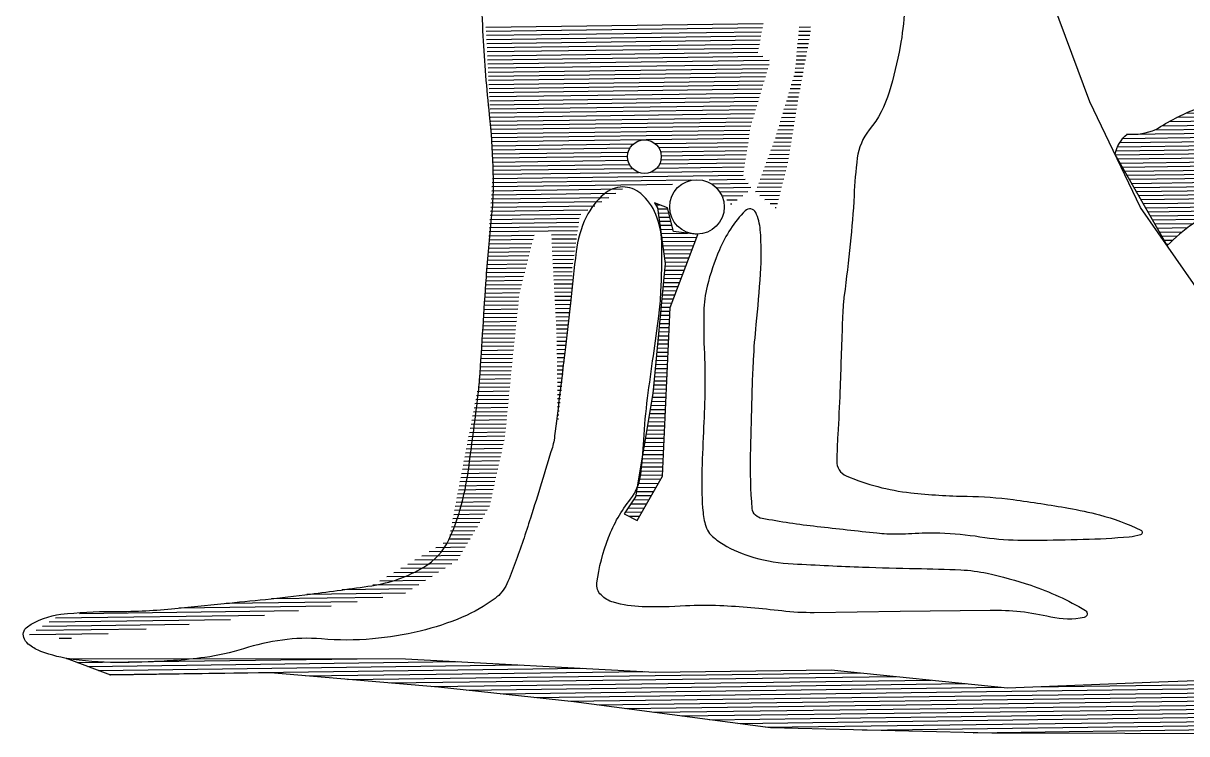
# Model space of a CAD drawing. Header units: millimetres. Extents: x 0 to 1038, y -1303 to 297.
# Drawn here: x 360.729 to 363.77, y 98.758 to 100.616 of the extents above; entities that cross this region are included whole.
import ezdxf
from ezdxf.enums import TextEntityAlignment as Align

# ---------------------------------------------------------------- set-up
doc = ezdxf.new("R2010")
doc.units = ezdxf.units.MM
for name, color, linetype in [('TBLK07', 4, 'Continuous'), ('TBLK18', 4, 'Continuous'), ('TBLK25', 1, 'Continuous'), ('TBLK35', 3, 'Continuous'), ('TBLK50', 7, 'Continuous')]:
    doc.layers.add(name, color=color, linetype=linetype)
doc.styles.add('ISO', font='iso3098b.shx')

# ---------------------------------------------------------------- blocks, each defined once
blk = doc.blocks.new('*X4')
at = {"color": 0, "linetype": 'Continuous'}
for p, q in [((52169.13, 34201), (52177.1, 34201)), ((52170.48, 34202), (52173.32, 34202)), ((52165.17, 34198), (52181.67, 34198)), ((52166.48, 34199), (52180.54, 34199)), ((52167.79, 34200), (52179.09, 34200)), ((52161.37, 34195), (52183.82, 34195)), ((52162.62, 34196), (52183.15, 34196)), ((52163.89, 34197), (52182.43, 34197)), ((52157.69, 34192), (52185.61, 34192)), ((52158.9, 34193), (52185.05, 34193)), ((52160.13, 34194), (52184.46, 34194)), ((52155.46, 34190), (52186.63, 34190)), ((52156.51, 34191), (52186.14, 34191)), ((52152.4, 34187), (52187.92, 34187)), ((52153.41, 34188), (52187.52, 34188)), ((52154.43, 34189), (52187.09, 34189)), ((52149.44, 34184), (52152.69, 34184)), ((52150.41, 34185), (52158.21, 34185)), ((52151.4, 34186), (52188.29, 34186)), ((52160.06, 34185), (52173.53, 34185)), ((52163.24, 34184), (52172.57, 34184)), ((52173.8, 34185), (52188.6, 34185)), ((52175.58, 34184), (52188.56, 34184)), ((52148.47, 34183), (52149.69, 34183)), ((52165.22, 34183), (52171.12, 34183)), ((52176.86, 34183), (52188.5, 34183)), ((52177.87, 34182), (52188.44, 34182)), ((52178.61, 34181), (52188.37, 34181)), ((52178.73, 34180), (52188.29, 34180)), ((52178.81, 34179), (52188.21, 34179)), ((52178.88, 34178), (52188.11, 34178)), ((52178.9, 34175), (52187.76, 34175)), ((52178.91, 34177), (52188, 34177)), ((52178.92, 34176), (52187.89, 34176)), ((52178.8, 34173), (52187.48, 34173)), ((52178.86, 34174), (52187.63, 34174)), ((52178.43, 34170), (52187, 34170)), ((52178.58, 34171), (52187.17, 34171)), ((52178.7, 34172), (52187.33, 34172)), ((52177.83, 34167), (52186.42, 34167)), ((52178.06, 34168), (52186.63, 34168)), ((52178.26, 34169), (52186.82, 34169)), ((52176.92, 34164), (52185.77, 34164)), ((52177.25, 34165), (52186, 34165)), ((52177.57, 34166), (52186.22, 34166)), ((52175.93, 34161), (52185.02, 34161)), ((52176.26, 34162), (52185.28, 34162)), ((52176.59, 34163), (52185.53, 34163)), ((52174.93, 34158), (52184.18, 34158)), ((52175.26, 34159), (52184.47, 34159)), ((52175.6, 34160), (52184.75, 34160)), ((52174.25, 34156), (52183.57, 34156)), ((52174.59, 34157), (52183.88, 34157)), ((52173.22, 34153), (52182.45, 34153)), ((52173.56, 34154), (52182.83, 34154)), ((52173.91, 34155), (52183.2, 34155)), ((52172.17, 34150), (52181.29, 34150)), ((52172.52, 34151), (52181.68, 34151)), ((52172.87, 34152), (52182.07, 34152)), ((52171.11, 34147), (52180.1, 34147)), ((52171.46, 34148), (52180.5, 34148)), ((52171.82, 34149), (52180.9, 34149)), ((52170.03, 34144), (52178.86, 34144)), ((52170.39, 34145), (52179.28, 34145)), ((52170.75, 34146), (52179.69, 34146)), ((52168.94, 34141), (52177.59, 34141)), ((52169.3, 34142), (52178.02, 34142)), ((52169.67, 34143), (52178.44, 34143)), ((52167.75, 34138), (52176.27, 34138)), ((52168.16, 34139), (52176.72, 34139)), ((52168.56, 34140), (52177.15, 34140)), ((52166.93, 34136), (52175.37, 34136)), ((52167.34, 34137), (52175.82, 34137)), ((52165.67, 34133), (52173.99, 34133)), ((52166.1, 34134), (52174.45, 34134)), ((52166.51, 34135), (52174.91, 34135)), ((52164.39, 34130), (52172.57, 34130)), ((52164.82, 34131), (52173.04, 34131)), ((52165.25, 34132), (52173.51, 34132)), ((52163.08, 34127), (52171.65, 34127)), ((52163.52, 34128), (52171.96, 34128)), ((52163.96, 34129), (52172.26, 34129)), ((52161.74, 34124), (52170.76, 34124)), ((52162.19, 34125), (52171.05, 34125)), ((52162.64, 34126), (52171.35, 34126)), ((52160.38, 34121), (52169.88, 34121)), ((52160.83, 34122), (52170.17, 34122)), ((52161.29, 34123), (52170.46, 34123)), ((52159.45, 34119), (52169.31, 34119)), ((52159.91, 34120), (52169.59, 34120)), ((52158.04, 34116), (52168.47, 34116)), ((52158.51, 34117), (52168.75, 34117)), ((52158.98, 34118), (52169.03, 34118)), ((52156.79, 34113), (52167.65, 34113)), ((52157.17, 34114), (52167.92, 34114)), ((52157.57, 34115), (52168.19, 34115)), ((52155.72, 34110), (52166.85, 34110)), ((52156.06, 34111), (52167.11, 34111)), ((52156.42, 34112), (52167.38, 34112)), ((52237.47, 34110), (52242.43, 34110)), ((52252.95, 34110), (52257.57, 34110)), ((52253.56, 34111), (52254.26, 34111)), ((52154.74, 34107), (52166.07, 34107)), ((52155.05, 34108), (52166.33, 34108)), ((52155.38, 34109), (52166.59, 34109)), ((52233.03, 34107), (52245.3, 34107)), ((52234.56, 34108), (52244.76, 34108)), ((52236.04, 34109), (52243.9, 34109)), ((52249.45, 34107), (52269.88, 34107)), ((52251.06, 34108), (52261.16, 34108)), ((52252.15, 34109), (52259.38, 34109)), ((52264.13, 34108), (52269.11, 34108)), ((52267.42, 34109), (52267.78, 34109)), ((52153.86, 34104), (52165.32, 34104)), ((52154.14, 34105), (52165.57, 34105)), ((52154.44, 34106), (52165.82, 34106)), ((52226.87, 34104), (52270.63, 34104)), ((52229.02, 34105), (52270.58, 34105)), ((52231.38, 34106), (52270.34, 34106)), ((52153.07, 34101), (52164.57, 34101)), ((52153.32, 34102), (52164.82, 34102)), ((52153.59, 34103), (52165.07, 34103)), ((52221.3, 34101), (52248.92, 34101)), ((52223.03, 34102), (52270.14, 34102)), ((52224.88, 34103), (52270.48, 34103)), ((52250.15, 34101), (52269.7, 34101)), ((52152.6, 34099), (52163.96, 34099)), ((52152.83, 34100), (52164.27, 34100)), ((52218.13, 34099), (52234.42, 34099)), ((52219.67, 34100), (52241.42, 34100)), ((52254.87, 34099), (52272.82, 34099)), ((52255.54, 34100), (52270.98, 34100)), ((52151.96, 34096), (52163, 34096)), ((52152.16, 34097), (52163.33, 34097)), ((52152.37, 34098), (52163.65, 34098)), ((52213.96, 34096), (52228.42, 34096)), ((52215.29, 34097), (52230.42, 34097)), ((52216.68, 34098), (52232.42, 34098)), ((52252.87, 34096), (52279.81, 34096)), ((52253.54, 34097), (52278.93, 34097)), ((52254.21, 34098), (52277.73, 34098)), ((52151.08, 34093), (52161.99, 34093)), ((52151.56, 34094), (52162.33, 34094)), ((52151.77, 34095), (52162.67, 34095)), ((52210.51, 34093), (52222.42, 34093)), ((52211.51, 34094), (52224.42, 34094)), ((52212.7, 34095), (52226.42, 34095)), ((52245.6, 34093), (52281.32, 34093)), ((52251.1, 34094), (52280.96, 34094)), ((52252.21, 34095), (52280.47, 34095)), ((52149.63, 34090), (52160.92, 34090)), ((52150.11, 34091), (52161.29, 34091)), ((52150.6, 34092), (52161.64, 34092)), ((52207.51, 34090), (52218.51, 34090)), ((52208.51, 34091), (52219.51, 34091)), ((52209.51, 34092), (52220.51, 34092)), ((52233.63, 34090), (52281.68, 34090)), ((52236.97, 34091), (52281.67, 34091)), ((52240.3, 34092), (52281.55, 34092)), ((52288.43, 34090), (52288.96, 34090)), ((52148.15, 34087), (52159.81, 34087)), ((52148.65, 34088), (52160.19, 34088)), ((52149.14, 34089), (52160.56, 34089)), ((52204.51, 34087), (52215.51, 34087)), ((52205.51, 34088), (52216.51, 34088)), ((52206.51, 34089), (52217.51, 34089)), ((52228.21, 34087), (52297.75, 34087)), ((52229.35, 34088), (52295.32, 34088)), ((52230.5, 34089), (52282.08, 34089)), ((52285.4, 34089), (52292.44, 34089)), ((52146.66, 34084), (52158.64, 34084)), ((52147.16, 34085), (52159.03, 34085)), ((52147.66, 34086), (52159.42, 34086)), ((52201.51, 34084), (52212.51, 34084)), ((52202.51, 34085), (52213.51, 34085)), ((52203.51, 34086), (52214.51, 34086)), ((52224.78, 34084), (52301.68, 34084)), ((52225.93, 34085), (52300.51, 34085)), ((52227.07, 34086), (52299.21, 34086)), ((52145.66, 34082), (52157.83, 34082)), ((52146.16, 34083), (52158.23, 34083)), ((52199.51, 34082), (52303.71, 34082)), ((52200.51, 34083), (52212.06, 34083)), ((52223.64, 34083), (52302.73, 34083)), ((52144.14, 34079), (52156.59, 34079)), ((52144.65, 34080), (52156.99, 34080)), ((52145.15, 34081), (52157.41, 34081)), ((52196.51, 34079), (52309.08, 34079)), ((52197.51, 34080), (52306.76, 34080)), ((52198.51, 34081), (52305.07, 34081)), ((52142.59, 34076), (52156.48, 34076)), ((52143.11, 34077), (52156.49, 34077)), ((52143.62, 34078), (52156.53, 34078)), ((52193.51, 34076), (52317.39, 34076)), ((52194.51, 34077), (52317.07, 34077)), ((52195.51, 34078), (52316.65, 34078)), ((52141.03, 34073), (52156.63, 34073)), ((52141.55, 34074), (52156.55, 34074)), ((52142.07, 34075), (52156.5, 34075)), ((52190.51, 34073), (52316.76, 34073)), ((52191.51, 34074), (52317.17, 34074)), ((52192.51, 34075), (52317.57, 34075)), ((52139.43, 34070), (52157.03, 34070)), ((52139.97, 34071), (52156.86, 34071)), ((52140.5, 34072), (52156.73, 34072)), ((52187.51, 34070), (52315.47, 34070)), ((52188.51, 34071), (52315.91, 34071)), ((52189.51, 34072), (52316.34, 34072)), ((52137.82, 34067), (52157.69, 34067)), ((52138.36, 34068), (52157.44, 34068)), ((52138.9, 34069), (52157.22, 34069)), ((52183.34, 34067), (52314.16, 34067)), ((52185.42, 34068), (52314.56, 34068)), ((52186.51, 34069), (52315.02, 34069)), ((52136.74, 34065), (52158.29, 34065)), ((52137.28, 34066), (52157.97, 34066)), ((52178.64, 34065), (52267.29, 34065)), ((52181.1, 34066), (52313.75, 34066)), ((52269.91, 34065), (52313.34, 34065)), ((52135.1, 34062), (52167.04, 34062)), ((52135.65, 34063), (52161.28, 34063)), ((52136.2, 34064), (52158.79, 34064)), ((52168.16, 34062), (52253.26, 34062)), ((52172.85, 34063), (52254.86, 34063)), ((52175.93, 34064), (52256.46, 34064)), ((52256.83, 34064), (52265.68, 34064)), ((52259.33, 34063), (52264.95, 34063)), ((52261.57, 34062), (52264.58, 34062)), ((52271.52, 34064), (52312.94, 34064)), ((52272.26, 34063), (52312.54, 34063)), ((52272.62, 34062), (52312.14, 34062)), ((52131.82, 34059), (52248.63, 34059)), ((52133.28, 34060), (52250.06, 34060)), ((52134.5, 34061), (52251.66, 34061)), ((52260.37, 34059), (52265.05, 34059)), ((52260.77, 34060), (52264.63, 34060)), ((52261.17, 34061), (52264.48, 34061)), ((52272.16, 34059), (52310.96, 34059)), ((52272.58, 34060), (52311.35, 34060)), ((52272.72, 34061), (52311.75, 34061)), ((52124.65, 34056), (52277.95, 34056)), ((52127.37, 34057), (52249.3, 34057)), ((52129.96, 34058), (52248.97, 34058)), ((52259.06, 34057), (52278.68, 34057)), ((52259.97, 34058), (52265.87, 34058)), ((52271.33, 34058), (52280.29, 34058)), ((52282.91, 34058), (52310.65, 34058)), ((52284.52, 34057), (52311.25, 34057)), ((52285.26, 34056), (52311.99, 34056)), ((52116.01, 34053), (52277.63, 34053)), ((52118.37, 34054), (52277.48, 34054)), ((52121.65, 34055), (52277.58, 34055)), ((52285.58, 34053), (52315.37, 34053)), ((52285.62, 34055), (52312.88, 34055)), ((52285.72, 34054), (52313.97, 34054)), ((52110.13, 34050), (52150.6, 34050)), ((52111.93, 34051), (52150.6, 34051)), ((52113.88, 34052), (52159.69, 34052)), ((52161.12, 34052), (52192.15, 34052)), ((52166.78, 34051), (52187.15, 34051)), ((52172.45, 34050), (52182.15, 34050)), ((52192.69, 34052), (52278.05, 34052)), ((52193.69, 34051), (52278.87, 34051)), ((52194.69, 34050), (52322.28, 34050)), ((52284.33, 34051), (52320.74, 34051)), ((52285.16, 34052), (52317.31, 34052)), ((52100.51, 34047), (52152.13, 34047)), ((52101.49, 34048), (52150.73, 34048)), ((52108.37, 34049), (52150.6, 34049)), ((52192.67, 34047), (52326.96, 34047)), ((52194.07, 34048), (52325.39, 34048)), ((52195.47, 34049), (52323.83, 34049)), ((52099.22, 34045), (52154.93, 34045)), ((52099.77, 34046), (52153.53, 34046)), ((52189.87, 34045), (52330.14, 34045)), ((52191.27, 34046), (52328.55, 34046)), ((52098.66, 34043), (52158.78, 34043)), ((52098.81, 34044), (52156.33, 34044)), ((52099.21, 34042), (52330.38, 34042)), ((52178.78, 34043), (52330.97, 34043)), ((52187.78, 34044), (52331.55, 34044)), ((52099.76, 34041), (52329.8, 34041)), ((52100.32, 34040), (52329.22, 34040)), ((52100.87, 34039), (52328.63, 34039)), ((52101.42, 34038), (52328.05, 34038)), ((52101.98, 34037), (52327.47, 34037)), ((52102.53, 34036), (52326.88, 34036)), ((52103.08, 34035), (52326.3, 34035)), ((52103.63, 34034), (52325.72, 34034)), ((52104.19, 34033), (52325.13, 34033)), ((52104.74, 34032), (52324.55, 34032)), ((52105.29, 34031), (52212.32, 34031)), ((52105.85, 34030), (52124.41, 34030)), ((52139.1, 34030), (52209.13, 34030)), ((52213.11, 34031), (52323.97, 34031)), ((52218.31, 34030), (52323.38, 34030)), ((52106.4, 34029), (52122.43, 34029)), ((52106.95, 34028), (52120.64, 34028)), ((52144, 34029), (52205.65, 34029)), ((52148.19, 34028), (52201.77, 34028)), ((52222.92, 34029), (52322.8, 34029)), ((52227.1, 34028), (52269.51, 34028)), ((52288.52, 34028), (52322.22, 34028)), ((52107.51, 34027), (52119, 34027)), ((52108.06, 34026), (52117.49, 34026)), ((52108.61, 34025), (52116.09, 34025)), ((52151.89, 34027), (52197.35, 34027)), ((52155.24, 34026), (52192.27, 34026)), ((52158.31, 34025), (52188.34, 34025)), ((52231, 34027), (52268.4, 34027)), ((52235.38, 34026), (52267.11, 34026)), ((52239.66, 34025), (52265.59, 34025)), ((52297.18, 34027), (52321.63, 34027)), ((52303.91, 34026), (52321.05, 34026)), ((52307.01, 34025), (52320.47, 34025)), ((52109.16, 34024), (52114.79, 34024)), ((52109.72, 34023), (52113.56, 34023)), ((52110.27, 34022), (52112.41, 34022)), ((52161.17, 34024), (52183.82, 34024)), ((52164.24, 34023), (52178.32, 34023)), ((52243.85, 34024), (52263.72, 34024)), ((52247.95, 34023), (52261.21, 34023)), ((52252.42, 34022), (52256.4, 34022)), ((52309.65, 34024), (52319.88, 34024)), ((52311.98, 34023), (52319.3, 34023)), ((52314.08, 34022), (52318.72, 34022)), ((52110.82, 34021), (52111.33, 34021)), ((52315.99, 34021), (52318.13, 34021))]:
    blk.add_line(p, q, dxfattribs=at)
blk = doc.blocks.new('*X15')
at = {"color": 0, "linetype": 'Continuous'}
for p, q in [((124.95, 188), (192.7, 188)), ((124.99, 187), (192.5, 187)), ((125.03, 186), (192.3, 186)), ((125.07, 185), (192.1, 185)), ((201.29, 185), (204.1, 185)), ((201.4, 186), (204.27, 186)), ((201.51, 187), (204.27, 187)), ((125.11, 184), (191.9, 184)), ((125.15, 183), (191.7, 183)), ((125.18, 182), (191.5, 182)), ((200.95, 182), (203.5, 182)), ((201.06, 183), (203.7, 183)), ((201.18, 184), (203.9, 184)), ((125.22, 181), (191.3, 181)), ((125.26, 180), (192.52, 180)), ((200.73, 180), (203.1, 180)), ((200.84, 181), (203.3, 181)), ((125.3, 179), (194.02, 179)), ((125.34, 178), (194.01, 178)), ((125.38, 177), (193.7, 177)), ((200.4, 177), (202.5, 177)), ((200.51, 178), (202.7, 178)), ((200.62, 179), (202.9, 179)), ((125.42, 176), (193.38, 176)), ((125.45, 175), (193.07, 175)), ((125.49, 174), (192.76, 174)), ((199.7, 174), (201.9, 174)), ((200.01, 175), (202.1, 175)), ((200.29, 176), (202.3, 176)), ((125.53, 173), (192.45, 173)), ((125.57, 172), (192.13, 172)), ((125.61, 171), (191.82, 171)), ((198.76, 171), (201.3, 171)), ((199.07, 172), (201.5, 172)), ((199.38, 173), (201.7, 173)), ((125.65, 170), (191.51, 170)), ((125.68, 169), (191.2, 169)), ((125.72, 168), (190.88, 168)), ((197.82, 168), (200.77, 168)), ((198.13, 169), (200.94, 169)), ((198.45, 170), (201.12, 170)), ((125.76, 167), (190.57, 167)), ((125.8, 166), (190.26, 166)), ((125.84, 165), (189.95, 165)), ((196.88, 165), (200.24, 165)), ((197.2, 166), (200.42, 166)), ((197.51, 167), (200.59, 167)), ((125.88, 164), (189.63, 164)), ((125.92, 163), (189.32, 163)), ((196.26, 163), (199.89, 163)), ((196.57, 164), (200.06, 164)), ((125.95, 162), (189.13, 162)), ((125.99, 161), (188.96, 161)), ((126.03, 160), (188.8, 160)), ((195.32, 160), (199.36, 160)), ((195.63, 161), (199.53, 161)), ((195.95, 162), (199.71, 162)), ((126.07, 159), (160.63, 159)), ((126.11, 158), (159.76, 158)), ((126.15, 157), (159.31, 157)), ((165.91, 159), (188.63, 159)), ((166.78, 158), (188.46, 158)), ((167.22, 157), (188.3, 157)), ((194.18, 157), (198.83, 157)), ((194.56, 158), (199, 158)), ((194.95, 159), (199.18, 159)), ((126.18, 156), (159.15, 156)), ((126.22, 155), (159.23, 155)), ((126.26, 154), (159.57, 154)), ((166.96, 154), (187.8, 154)), ((167.31, 155), (187.96, 155)), ((167.39, 156), (188.13, 156)), ((193.02, 154), (198.3, 154)), ((193.41, 155), (198.47, 155)), ((193.79, 156), (198.65, 156)), ((126.06, 151), (187.3, 151)), ((126.13, 152), (161.75, 152)), ((126.21, 153), (160.27, 153)), ((164.79, 152), (187.46, 152)), ((166.26, 153), (187.63, 153)), ((191.87, 151), (197.5, 151)), ((192.26, 152), (197.77, 152)), ((192.64, 153), (198.04, 153)), ((125.84, 148), (157.84, 148)), ((125.91, 149), (170.02, 149)), ((125.98, 150), (174.52, 150)), ((178.98, 150), (187.82, 150)), ((179.84, 149), (188.49, 149)), ((180.7, 148), (189.16, 148)), ((190.72, 148), (196.68, 148)), ((191.1, 149), (196.95, 149)), ((191.49, 150), (197.22, 150)), ((125.61, 145), (152.7, 145)), ((125.69, 146), (154.41, 146)), ((125.76, 147), (156.13, 147)), ((181.55, 147), (188.44, 147)), ((182.41, 146), (187.16, 146)), ((183.27, 145), (185.82, 145)), ((190.33, 147), (196.4, 147)), ((191.31, 146), (196.13, 146)), ((192.56, 145), (195.86, 145)), ((125.47, 143), (149.27, 143)), ((125.54, 144), (150.98, 144)), ((184.13, 144), (184.49, 144)), ((193.81, 144), (195.59, 144)), ((195.06, 143), (195.31, 143)), ((125.24, 140), (146.99, 140)), ((125.32, 141), (147.14, 141)), ((125.39, 142), (147.55, 142)), ((125.02, 137), (136.05, 137)), ((125.1, 138), (146.68, 138)), ((125.17, 139), (146.83, 139)), ((140.3, 137), (146.52, 137)), ((124.8, 134), (135.25, 134)), ((124.87, 135), (135.51, 135)), ((124.95, 136), (135.78, 136)), ((140.34, 136), (146.37, 136)), ((140.38, 135), (146.22, 135)), ((140.42, 134), (146.06, 134)), ((124.58, 131), (134.45, 131)), ((124.65, 132), (134.71, 132)), ((124.73, 133), (134.98, 133)), ((140.46, 133), (145.91, 133)), ((140.5, 132), (145.76, 132)), ((140.54, 131), (145.6, 131)), ((124.35, 128), (133.65, 128)), ((124.43, 129), (133.91, 129)), ((124.5, 130), (134.18, 130)), ((140.58, 130), (145.45, 130)), ((140.62, 129), (145.29, 129)), ((140.66, 128), (145.27, 128)), ((124.2, 126), (133.11, 126)), ((124.28, 127), (133.38, 127)), ((140.7, 127), (145.27, 127)), ((140.74, 126), (145.27, 126)), ((123.96, 123), (132.31, 123)), ((124.04, 124), (132.58, 124)), ((124.12, 125), (132.85, 125)), ((140.78, 125), (145.27, 125)), ((140.82, 124), (145.17, 124)), ((140.86, 123), (145.05, 123)), ((123.72, 120), (131.93, 120)), ((123.8, 121), (132.05, 121)), ((123.88, 122), (132.17, 122)), ((140.9, 122), (144.93, 122)), ((140.94, 121), (144.82, 121)), ((140.98, 120), (144.7, 120)), ((123.48, 117), (131.58, 117)), ((123.56, 118), (131.7, 118)), ((123.64, 119), (131.82, 119)), ((141.02, 119), (144.58, 119)), ((141.06, 118), (144.46, 118)), ((141.1, 117), (144.35, 117)), ((123.24, 114), (131.23, 114)), ((123.32, 115), (131.35, 115)), ((123.4, 116), (131.46, 116)), ((141.14, 116), (144.23, 116)), ((141.18, 115), (144.11, 115)), ((141.22, 114), (143.99, 114)), ((123, 111), (130.88, 111)), ((123.08, 112), (130.99, 112)), ((123.16, 113), (131.11, 113)), ((141.26, 113), (143.88, 113)), ((141.27, 112), (143.76, 112)), ((141.27, 111), (143.64, 111)), ((122.84, 109), (130.64, 109)), ((122.92, 110), (130.76, 110)), ((141.27, 110), (143.52, 110)), ((141.27, 109), (143.41, 109)), ((122.6, 106), (130.29, 106)), ((122.68, 107), (130.41, 107)), ((122.76, 108), (130.52, 108)), ((141.27, 108), (143.29, 108)), ((141.27, 107), (143.17, 107)), ((141.27, 106), (143.05, 106)), ((122.36, 103), (129.95, 103)), ((122.44, 104), (130.06, 104)), ((122.52, 105), (130.18, 105)), ((141.27, 105), (142.93, 105)), ((141.27, 104), (142.82, 104)), ((141.27, 103), (142.7, 103)), ((121.89, 100), (129.62, 100)), ((122.1, 101), (129.73, 101)), ((122.28, 102), (129.84, 102)), ((141.27, 102), (142.58, 102)), ((141.27, 101), (142.46, 101)), ((141.27, 100), (142.35, 100)), ((121.28, 97), (129.29, 97)), ((121.48, 98), (129.4, 98)), ((121.69, 99), (129.51, 99)), ((141.27, 99), (142.23, 99)), ((141.27, 98), (142.11, 98)), ((141.27, 97), (141.99, 97)), ((120.66, 94), (128.95, 94)), ((120.87, 95), (129.06, 95)), ((121.07, 96), (129.18, 96)), ((141.27, 96), (141.88, 96)), ((141.27, 95), (141.76, 95)), ((141.27, 94), (141.64, 94)), ((120.05, 91), (128.62, 91)), ((120.25, 92), (128.73, 92)), ((120.46, 93), (128.84, 93)), ((141.27, 93), (141.52, 93)), ((141.27, 92), (141.41, 92)), ((141.27, 91), (141.29, 91)), ((119.64, 89), (128.4, 89)), ((119.84, 90), (128.51, 90)), ((119.02, 86), (127.84, 86)), ((119.23, 87), (128.07, 87)), ((119.43, 88), (128.29, 88)), ((118.41, 83), (127.13, 83)), ((118.61, 84), (127.37, 84)), ((118.82, 85), (127.6, 85)), ((117.79, 80), (126.43, 80)), ((117.99, 81), (126.66, 81)), ((118.2, 82), (126.9, 82)), ((117.17, 77), (125.72, 77)), ((117.38, 78), (125.95, 78)), ((117.58, 79), (126.19, 79)), ((116.56, 74), (125.01, 74)), ((116.76, 75), (125.25, 75)), ((116.97, 76), (125.48, 76)), ((116.15, 72), (124.54, 72)), ((116.35, 73), (124.78, 73)), ((115.53, 69), (123.14, 69)), ((115.74, 70), (123.76, 70)), ((115.94, 71), (124.31, 71)), ((114.92, 66), (121.29, 66)), ((115.12, 67), (121.91, 67)), ((115.33, 68), (122.52, 68)), ((114.3, 63), (119.45, 63)), ((114.51, 64), (120.06, 64)), ((114.71, 65), (120.68, 65)), ((109.38, 60), (117.6, 60)), ((111.1, 61), (118.22, 61)), ((112.83, 62), (118.83, 62)), ((104.19, 57), (114.91, 57)), ((105.92, 58), (116.37, 58)), ((107.65, 59), (116.99, 59)), ((100.74, 55), (111.66, 55)), ((102.47, 56), (113.29, 56)), ((95.56, 52), (106.79, 52)), ((97.28, 53), (108.41, 53)), ((99.01, 54), (110.04, 54)), ((70.72, 49), (97.99, 49)), ((79.38, 50), (103.54, 50)), ((88.05, 51), (105.16, 51)), ((23.78, 46), (77.33, 46)), ((48.19, 47), (85.33, 47)), ((59.69, 48), (91.66, 48)), ((14.74, 43), (50.52, 43)), ((16.34, 44), (60.66, 44)), ((17.94, 45), (68.99, 45)), ((11.54, 41), (30.77, 41)), ((13.14, 42), (40.02, 42)), ((18.76, 40), (21.77, 40))]:
    blk.add_line(p, q, dxfattribs=at)
blk = doc.blocks.new('*X9')
at = {"color": 0, "linetype": 'Continuous'}
for p, q in [((20.53, 35), (21.2, 35)), ((23.1, 34), (91.52, 34)), ((25.68, 33), (115.97, 33)), ((28.26, 32), (131.22, 32)), ((30.84, 31), (146.47, 31)), ((78.81, 30), (161.72, 30)), ((89.06, 29), (214.43, 29)), ((99.31, 28), (223.03, 28)), ((109.56, 27), (231.63, 27)), ((118.14, 26), (240.23, 26)), ((126.39, 25), (248.83, 25)), ((134.64, 24), (372.03, 24)), ((142.89, 23), (374.63, 23)), ((256.45, 25), (369.43, 25)), ((149.98, 22), (377.23, 22)), ((156.84, 21), (379.83, 21)), ((163.69, 20), (382.43, 20)), ((170.55, 19), (385.03, 19)), ((177.41, 18), (387.63, 18)), ((184.27, 17), (390.23, 17)), ((191.12, 16), (391.18, 16)), ((214.76, 15), (382.44, 15)), ((241.76, 14), (369.44, 14))]:
    blk.add_line(p, q, dxfattribs=at)
blk = doc.blocks.new('*X16')
at = {"color": 0, "linetype": 'Continuous'}
for p, q in [((165.85, 144), (166.8, 144)), ((166.31, 143), (168.79, 143)), ((166.44, 142), (169.03, 142)), ((166.57, 141), (169.27, 141)), ((166.7, 140), (169.51, 140)), ((166.83, 139), (169.75, 139)), ((166.95, 138), (170, 138)), ((167.08, 137), (173.51, 137)), ((167.21, 136), (175.81, 136)), ((167.34, 135), (175.42, 135)), ((167.47, 134), (175.02, 134)), ((167.6, 133), (174.63, 133)), ((167.72, 132), (174.23, 132)), ((167.85, 131), (173.84, 131)), ((167.85, 128), (172.66, 128)), ((167.96, 129), (173.05, 129)), ((167.98, 130), (173.44, 130)), ((167.63, 126), (171.87, 126)), ((167.74, 127), (172.26, 127)), ((167.3, 123), (170.69, 123)), ((167.41, 124), (171.08, 124)), ((167.52, 125), (171.47, 125)), ((166.97, 120), (169.5, 120)), ((167.08, 121), (169.9, 121)), ((167.19, 122), (170.29, 122)), ((166.64, 117), (168.96, 117)), ((166.75, 118), (169.02, 118)), ((166.86, 119), (169.11, 119)), ((166.31, 114), (168.78, 114)), ((166.42, 115), (168.84, 115)), ((166.53, 116), (168.9, 116)), ((165.98, 111), (168.61, 111)), ((166.09, 112), (168.67, 112)), ((166.2, 113), (168.73, 113)), ((165.76, 109), (168.49, 109)), ((165.87, 110), (168.55, 110)), ((165.43, 106), (168.31, 106)), ((165.54, 107), (168.37, 107)), ((165.65, 108), (168.43, 108)), ((165.1, 103), (168.13, 103)), ((165.21, 104), (168.19, 104)), ((165.32, 105), (168.25, 105)), ((164.77, 100), (167.95, 100)), ((164.88, 101), (168.01, 101)), ((164.99, 102), (168.07, 102)), ((164.37, 97), (167.78, 97)), ((164.55, 98), (167.84, 98)), ((164.66, 99), (167.89, 99)), ((163.83, 94), (167.6, 94)), ((164.01, 95), (167.66, 95)), ((164.19, 96), (167.72, 96)), ((163.29, 91), (167.42, 91)), ((163.47, 92), (167.48, 92)), ((163.65, 93), (167.54, 93)), ((162.93, 89), (167.3, 89)), ((163.11, 90), (167.36, 90)), ((162.39, 86), (167.12, 86)), ((162.57, 87), (167.18, 87)), ((162.75, 88), (167.24, 88)), ((161.85, 83), (166.95, 83)), ((162.03, 84), (167.01, 84)), ((162.21, 85), (167.06, 85)), ((161.3, 80), (166.77, 80)), ((161.49, 81), (166.83, 81)), ((161.67, 82), (166.89, 82)), ((160.76, 77), (166.23, 77)), ((160.94, 78), (166.65, 78)), ((161.12, 79), (166.71, 79)), ((160.22, 74), (164.47, 74)), ((160.4, 75), (165.06, 75)), ((160.58, 76), (165.65, 76)), ((159.5, 72), (163.3, 72)), ((160.04, 73), (163.89, 73)), ((157.46, 69), (161.54, 69)), ((158.14, 70), (162.13, 70)), ((158.82, 71), (162.71, 71)), ((158.36, 68), (160.95, 68)), ((160.26, 67), (160.37, 67))]:
    blk.add_line(p, q, dxfattribs=at)
blk = doc.blocks.new('State Logo')
at = {"layer": 'TBLK07', "linetype": 'Continuous'}
for points in [[(-3.5291, 1.2947, -0.032434), (-3.552, 1.1039, -0.025448), (-3.6091, 0.8658, -0.09944), (-3.7131, 0.6681, 0.140515), (-3.7758, 0.5213, 0.018759), (-3.7929, 0.3249, -0.014542), (-3.8128, 0.0715, -0.004686), (-3.8444, -0.1979, 0.017248), (-3.8511, -0.2713, 0.00601), (-3.8542, -0.3405, -0.001161), (-3.8669, -0.6994, -0.005282), (-3.8778, -0.9247, 0.008589), (-3.8836, -1.0633, 0.306615), (-3.8341, -1.1405, 0.074016), (-3.4963, -1.2294, 0.023799), (-3.202, -1.2477, -0.029044), (-2.961, -1.2653, -0.01114), (-2.6717, -1.3099, -0.019801), (-2.5107, -1.345, -0.049098), (-2.2937, -1.4248, -0.675707), (-2.2954, -1.4492, -0.057488), (-2.3548, -1.4612, -0.014448), (-2.5946, -1.4745, -0.00338), (-2.8471, -1.4794, -0.009516), (-2.9368, -1.4789, -0.032493), (-3.1346, -1.461, 0.030691), (-3.3438, -1.4414, 0.024163), (-3.4916, -1.4438, -0.027424), (-3.6219, -1.445, -0.014704), (-3.673, -1.4412, -0.002392), (-3.9861, -1.4069, -0.017681), (-4.2733, -1.3638, -0.136115), (-4.3078, -1.3469, -0.193798), (-4.3252, -1.3121, -0.025437), (-4.3334, -1.0264, -0.002073), (-4.3239, -0.6689, -0.005497), (-4.3184, -0.5341, -0.012478), (-4.3041, -0.3502, 0.008625), (-4.2814, -0.0843, 0.036872), (-4.2828, 0.1457, 0.091088), (-4.307, 0.2363, 0.522607), (-4.3615, 0.2453, 0.093345), (-4.497, 0.0412, 0.038142), (-4.5609, -0.1492, 0.057859), (-4.5784, -0.2807, 0.015207), (-4.5753, -0.5016, -0.016227), (-4.5728, -0.7086, -0.007817), (-4.5802, -0.9114, 0.007037), (-4.5887, -1.1366, 0.028356), (-4.5822, -1.3324, 0.066217), (-4.5637, -1.4144, 0.111495), (-4.5402, -1.4506, 0.059901), (-4.477, -1.4989, 0.065099), (-4.316, -1.5675, 0.055007), (-4.1119, -1.6011, 0.001872), (-3.9257, -1.6104, 0.001964), (-3.748, -1.6178, 0.005068), (-3.4689, -1.6256, -0.00603), (-3.2344, -1.6325, -0.044115), (-3.0969, -1.6505, -0.025911), (-2.8696, -1.7134, -0.054289), (-2.5834, -1.8447, -0.679829), (-2.5893, -1.8809, -0.112187), (-2.7651, -1.8793, 0.061372), (-3.0819, -1.8445), (-3.5525, -1.8506), (-4.0017, -1.8564, -0.032924), (-4.17, -1.8475, 0.017041), (-4.4942, -1.82, 0.028436), (-4.6737, -1.8212, -0.02249), (-4.9006, -1.8253, -0.063017), (-5.0507, -1.8022, -0.12887), (-5.1154, -1.7639, -0.231135), (-5.1367, -1.7009, -0.059951), (-5.0765, -1.4639, -0.075204), (-4.9617, -1.2627, 0.13298), (-4.9095, -1.1408, 0.022256), (-4.8916, -0.9532, -0.019039), (-4.872, -0.7338, -0.004598), (-4.8417, -0.5127, 0.004899), (-4.8134, -0.3052, 0.020009), (-4.8023, -0.1764, 0.010992), (-4.7967, 0.0587, 0.095782), (-4.8289, 0.2265, 0.122639), (-4.9073, 0.3354, 0.180808), (-5.0027, 0.3697, 0.176155), (-5.0998, 0.3329, 0.10278), (-5.193, 0.2117, 0.083439), (-5.2457, 0.0315, 0.00331), (-5.2757, -0.2377, -0.003636), (-5.3032, -0.4827, -0.00089), (-5.3547, -0.9075, -0.008098), (-5.3612, -0.9541, -0.034503), (-5.3699, -0.9924, -0.003492), (-5.4843, -1.3622, -0.009731), (-5.5635, -1.5963, -0.020291), (-5.6082, -1.7061, -0.126183), (-5.6691, -1.7817, -0.060978), (-5.8413, -1.8803, -0.04045), (-6.0612, -1.9526, -0.037063), (-6.3105, -1.9934, -0.043375), (-6.5767, -1.9938, 0.056532), (-6.7811, -1.9995, 0.039812), (-6.9834, -2.0448, -0.039687), (-7.1864, -2.0904, -0.019585), (-7.3503, -2.1071, -0.012227), (-7.6139, -2.1173, -0.037503), (-7.8747, -2.1014, -0.05667), (-8.0426, -2.0587, -0.067143), (-8.1013, -2.0269, -0.108059), (-8.129, -1.9956, -0.387726), (-8.1137, -1.9301, -0.122886), (-7.9381, -1.8648, -0.02904), (-7.6685, -1.8502, 0.02545), (-7.3609, -1.8359, 0.000546), (-7.0851, -1.8086, 0.000697), (-6.8694, -1.7867, 0.006338), (-6.6342, -1.7595, 0.004643), (-6.3141, -1.7153, 0.09815), (-6.0411, -1.6181, 0.148614), (-5.9107, -1.4747, 0.042479), (-5.8513, -1.3159, 0.034194), (-5.8085, -1.1097, 0.00345), (-5.7604, -0.7405, 0.012502), (-5.7504, -0.6383, 0.002911), (-5.7322, -0.3647, -0.003041), (-5.7146, -0.1029, -0.007158), (-5.6875, 0.2068, 0.015854), (-5.6777, 0.3468, 0.012817), (-5.6773, 0.3741, 0.003455), (-5.6793, 0.4752, 0.020154), (-5.6976, 0.7469, -0.013271), (-5.731, 1.1591, -0.010336), (-5.7387, 1.3894, -0.012061)], [(-3.5291, 1.2947, -0.032434), (-3.552, 1.1039, -0.025448), (-3.6091, 0.8658, -0.09944), (-3.7131, 0.6681, 0.140515), (-3.7758, 0.5213, 0.018759), (-3.7929, 0.3249, -0.014542), (-3.8128, 0.0715, -0.004686), (-3.8444, -0.1979, 0.017248), (-3.8511, -0.2713, 0.00601), (-3.8542, -0.3405, -0.001161), (-3.8669, -0.6994, -0.005282), (-3.8778, -0.9247, 0.008589), (-3.8836, -1.0633, 0.306615), (-3.8341, -1.1405, 0.074016), (-3.4963, -1.2294, 0.023799), (-3.202, -1.2477, -0.029044), (-2.961, -1.2653, -0.01114), (-2.6717, -1.3099, -0.019801), (-2.5107, -1.345, -0.049098), (-2.2937, -1.4248, -0.675707), (-2.2954, -1.4492, -0.057488), (-2.3548, -1.4612, -0.014448), (-2.5946, -1.4745, -0.00338), (-2.8471, -1.4794, -0.009516), (-2.9368, -1.4789, -0.032493), (-3.1346, -1.461, 0.030691), (-3.3438, -1.4414, 0.024163), (-3.4916, -1.4438, -0.027424), (-3.6219, -1.445, -0.014704), (-3.673, -1.4412, -0.002392), (-3.9861, -1.4069, -0.017681), (-4.2733, -1.3638, -0.136115), (-4.3078, -1.3469, -0.193798), (-4.3252, -1.3121, -0.025437), (-4.3334, -1.0264, -0.002073), (-4.3239, -0.6689, -0.005497), (-4.3184, -0.5341, -0.012478), (-4.3041, -0.3502, 0.008625), (-4.2814, -0.0843, 0.036872), (-4.2828, 0.1457, 0.091088), (-4.307, 0.2363, 0.522607), (-4.3615, 0.2453, 0.093345), (-4.497, 0.0412, 0.038142), (-4.5609, -0.1492, 0.057859), (-4.5784, -0.2807, 0.015207), (-4.5753, -0.5016, -0.016227), (-4.5728, -0.7086, -0.007817), (-4.5802, -0.9114, 0.007037), (-4.5887, -1.1366, 0.028356), (-4.5822, -1.3324, 0.066217), (-4.5637, -1.4144, 0.111495), (-4.5402, -1.4506, 0.059901), (-4.477, -1.4989, 0.065099), (-4.316, -1.5675, 0.055007), (-4.1119, -1.6011, 0.001872), (-3.9257, -1.6104, 0.001964), (-3.748, -1.6178, 0.005068), (-3.4689, -1.6256, -0.00603), (-3.2344, -1.6325, -0.044115), (-3.0969, -1.6505, -0.025911), (-2.8696, -1.7134, -0.054289), (-2.5834, -1.8447, -0.679829), (-2.5893, -1.8809, -0.112187), (-2.7651, -1.8793, 0.061372), (-3.0819, -1.8445), (-3.5525, -1.8506), (-4.0017, -1.8564, -0.032924), (-4.17, -1.8475, 0.017041), (-4.4942, -1.82, 0.028436), (-4.6737, -1.8212, -0.02249), (-4.9006, -1.8253, -0.063017), (-5.0507, -1.8022, -0.12887), (-5.1154, -1.7639, -0.231135), (-5.1367, -1.7009, -0.059951), (-5.0765, -1.4639, -0.075204), (-4.9617, -1.2627, 0.13298), (-4.9095, -1.1408, 0.022256), (-4.8916, -0.9532, -0.019039), (-4.872, -0.7338, -0.004598), (-4.8417, -0.5127, 0.004899), (-4.8134, -0.3052, 0.020009), (-4.8023, -0.1764, 0.010992), (-4.7967, 0.0587, 0.095782), (-4.8289, 0.2265, 0.122639), (-4.9073, 0.3354, 0.180808), (-5.0027, 0.3697, 0.176155), (-5.0998, 0.3329, 0.10278), (-5.193, 0.2117, 0.083439), (-5.2457, 0.0315, 0.00331), (-5.2757, -0.2377, -0.003636), (-5.3032, -0.4827, -0.00089), (-5.3547, -0.9075, -0.008098), (-5.3612, -0.9541, -0.034503), (-5.3699, -0.9924, -0.003492), (-5.4843, -1.3622, -0.009731), (-5.5635, -1.5963, -0.020291), (-5.6082, -1.7061, -0.126183), (-5.6691, -1.7817, -0.060978), (-5.8413, -1.8803, -0.04045), (-6.0612, -1.9526, -0.037063), (-6.3105, -1.9934, -0.043375), (-6.5767, -1.9938, 0.056532), (-6.7811, -1.9995, 0.039812), (-6.9834, -2.0448, -0.039687), (-7.1864, -2.0904, -0.019585), (-7.3503, -2.1071, -0.012227), (-7.6139, -2.1173, -0.037503), (-7.8747, -2.1014, -0.05667), (-8.0426, -2.0587, -0.067143), (-8.1013, -2.0269, -0.108059), (-8.129, -1.9956, -0.387726), (-8.1137, -1.9301, -0.122886), (-7.9381, -1.8648, -0.02904), (-7.6685, -1.8502, 0.02545), (-7.3609, -1.8359, 0.000546), (-7.0851, -1.8086, 0.000697), (-6.8694, -1.7867, 0.006338), (-6.6342, -1.7595, 0.004643), (-6.3141, -1.7153, 0.09815), (-6.0411, -1.6181, 0.148614), (-5.9107, -1.4747, 0.042479), (-5.8513, -1.3159, 0.034194), (-5.8085, -1.1097, 0.00345), (-5.7604, -0.7405, 0.012502), (-5.7504, -0.6383, 0.002911), (-5.7322, -0.3647, -0.003041), (-5.7146, -0.1029, -0.007158), (-5.6875, 0.2068, 0.015854), (-5.6777, 0.3468, 0.012817), (-5.6773, 0.3741, 0.003455), (-5.6793, 0.4752, 0.020154), (-5.6976, 0.7469, -0.013271), (-5.731, 1.1591, -0.010336), (-5.7387, 1.3894, -0.012061)], [(-1.8684, 0.2679, 0.082319), (-2.1568, 0.0629), (-2.4288, 0.5401, -0.162521), (-2.3654, 0.6466, 0.123548), (-2.2159, 0.6699, -0.043722), (-2.0034, 0.7796, 0.023776)]]:
    blk.add_lwpolyline(points, format="xyb", dxfattribs=at)
blk.add_lwpolyline([(-1.8686, -0.3427), (-1.9256, -0.2677), (-2.2962, 0.2624), (-2.5601, 0.8152), (-2.7818, 1.4114), (-2.8977, 2.0945), (-2.8666, 4.6408), (0.044, 4.5717), (2.9545, 4.6408), (2.9856, 2.0945), (2.8698, 1.4114), (2.6481, 0.8152), (2.3842, 0.2624), (2.0136, -0.2677), (1.9467, -0.3558)], dxfattribs=at)
for points in [[(-4.8205, 0.2598), (-4.7793, -0.0308), (-4.8452, -0.711), (-4.9354, -1.2503), (-4.994, -1.3393), (-4.9263, -1.3737), (-4.7948, -1.1426), (-4.7539, -0.2599), (-4.6094, 0.1213), (-4.7367, 0.1373), (-4.7682, 0.2604), (-4.8358, 0.286)], [(-7.9088, -2.0959), (-6.138, -2.0981), (-4.832, -2.1667), (-3.9122, -2.1548), (-2.991, -2.2498), (-2.1998, -2.2181), (-1.2589, -2.1845), (-0.4886, -2.1959), (0.0704, -2.4026), (-0.763, -2.4776), (-1.6828, -2.4895), (-3.0735, -2.4862), (-4.2292, -2.4584), (-5.2579, -2.322), (-5.9649, -2.2456), (-6.843, -2.1715), (-7.6773, -2.1823)]]:
    blk.add_lwpolyline(points, close=True, dxfattribs=at)
for centre, radius in [((-4.8884, 0.5282), 0.0882), ((-4.614, 0.2653), 0.1426)]:
    blk.add_circle(centre, radius, dxfattribs=at)
at = {"layer": 'TBLK07', "linetype": 'Continuous', "xscale": 0.02139268110938849, "yscale": 0.02139268110938849, "zscale": 0.02139268110938849, "rotation": 0.7441666666577991}
for name, p in [('*X15', (-8.3376, -2.8505)), ('*X4', (-1107.4059, -742.1476)), ('*X16', (-8.3376, -2.8505)), ('*X9', (-8.3376, -2.8505))]:
    blk.add_blockref(name, p, dxfattribs=at)
blk = doc.blocks.new('a3_in_vtblk')
at = {"layer": 'TBLK18', "xscale": 0.5, "yscale": 0.5, "zscale": 0.5}
blk.add_blockref('State Logo', (364.7969, 100.0029), dxfattribs=at)
at = {"layer": 'TBLK18', "style": 'ISO'}
for tag, p, height in [('GROUND_SURVEY_STD.', (381.8752, 126.1053), 1.8), ('SURVEY_CAPTURE_DATE', (381.9454, 122.6053), 1.8), ('MAPPING_SURVEY_STD.', (381.9454, 119.1053), 1.8), ('MAPPING_CAPTURE_DATE', (381.9454, 115.6053), 1.8), ('PROJECT_ZONE', (381.9454, 112.1053), 1.8), ('HEIGHT_DATUM', (381.9454, 108.6053), 1.8), ('CLIENT_STREET_NAME', (355.5138, 86.9408), 1.5), ('CLIENT_SUBURB_POSTCODE', (388.4876, 86.9408), 1.5), ('CLIENT_TELEPHONE_NO.', (368.3056, 84.6771), 1.5), ('CLIENT_FAX_NO.', (393.5552, 84.6771), 1.5), ('STREET_NAME', (355.5138, 62.0998), 1.5), ('SUBURB_POSTCODE', (388.4876, 62.0998), 1.5), ('TELEPHONE_NO.', (368.3056, 59.8361), 1.5), ('FAX_NO.', (393.5552, 59.8361), 1.5)]:
    blk.add_attdef(tag, p, '', height=height, dxfattribs=at)
for tag, p in [('CLIENT_MR_DIRECTORATE', (381.5, 92.9596)), ('MR_DIRECTORATE', (381.5, 68.1185))]:
    blk.add_attdef(tag, text='', height=1.5, dxfattribs=at).set_placement(p, align=Align.CENTER)
at = {"layer": 'TBLK25', "style": 'ISO'}
for tag, height, p in [('CLIENT_MR__BRANCH', 2, (381.5, 90.0399)), ('MR_BRANCH', 2, (381.5, 65.1989)), ('ROAD_SECTION', 1.75, (384.5, 29.1617)), ('SLK', 1.75, (384.5, 26.1075)), ('CHAINAGE', 1.75, (384.5, 19.2054))]:
    blk.add_attdef(tag, text='', height=height, dxfattribs=at).set_placement(p, align=Align.CENTER)
for tag, p, height in [('FILE_NUMBER', (371.7734, 54.2365), 2.5), ('DESIGNED_/_DRAWN', (371.7734, 49.4865), 2), ('VERIFIED', (371.7734, 44.4865), 2), ('APPROVED', (371.7734, 39.4865), 2), ('LOCAL_AUTHORITY', (370.4803, 16.7335), 1.25)]:
    blk.add_attdef(tag, p, '', height=height, dxfattribs=at)
at = {"layer": 'TBLK35', "style": 'ISO', "width": 0.9}
for tag, p in [('ROAD_PROJECT&NUMBER', (384.5, 32.2307)), ('DRAWING_DESCRIPTION', (384.5, 22.288))]:
    blk.add_attdef(tag, text='', height=2.5, dxfattribs=at).set_placement(p, align=Align.CENTER)
at = {"layer": 'TBLK50', "style": 'ISO'}
blk.add_attdef('MRWA_DRG_NUMBER', (356.2877, 6.0846), '', height=5, dxfattribs=at)

msp = doc.modelspace()

# ---------------------------------------------------------------- block references
at = {"color": 1}
msp.add_blockref('a3_in_vtblk', (0, 0), dxfattribs=at)

doc.saveas('drawing.dxf')
